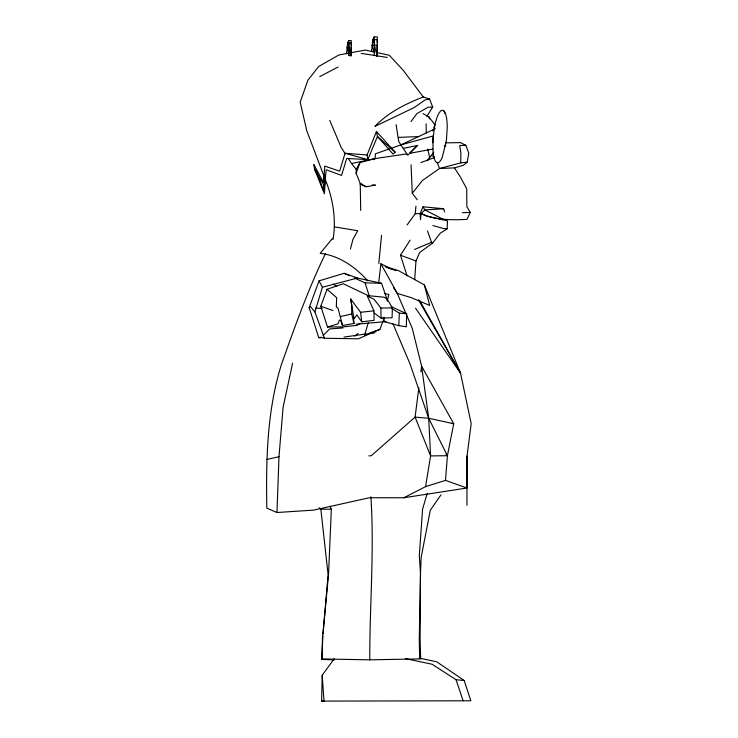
<?xml version="1.0" encoding="UTF-8"?>
<svg xmlns="http://www.w3.org/2000/svg" width="738" height="738" viewBox="0 0 738 738"><rect width="100%" height="100%" fill="white"/><g stroke="black" fill="none" stroke-linecap="round" stroke-linejoin="round"><path stroke-width="1.11" d="M427.164 493.519L422.57 509.211L419.304 555.751L420.503 573.62L419.276 638.831L419.673 658.923L369.766 659.827C369.618 605.483 374.452 551.065 370.891 496.766M325.412 253.78C307.977 289.49 294.776 327.026 281.464 364.406C266.916 410.9 265.994 459.857 266.815 508.15L276.971 512.513L313.668 510.124L369.424 497.744L403.815 497.763L466.951 488.002L467.025 456.047L471.185 423.621L460.53 373.197L424.341 284.886L398.317 270.56L385.208 266.593M467.025 456.047L466.951 505.235M351.03 55.138L351.214 42.767L348.788 42.767M349.249 53.874L349.397 47.204L347.626 42.767L348.788 40.553L351.214 40.553L351.214 45.138M334.314 659.864L321.888 659.412L322.432 638.481L328.521 574.81L331.344 509.211L330.015 506.213M322.202 675.279L324.019 701.1L321.593 701.1L322.202 675.279L334.203 658.766M391.085 306.584L406.675 313.733L406.343 326.74L398.806 325.652L384 321.556L382.985 317.792M442.459 156.77L442.117 157.701A26.374 6.817 -84.4 0 1 433.058 152.046L432.92 139.371L434.691 125.94A26.374 6.817 -84.4 0 1 442.542 110.266A26.374 6.817 -84.4 0 1 447.256 127.001L446.407 140.515L442.496 156.428M437.21 162.351L439.488 168.504L460.687 162.886L460.927 153.412L459.709 145.534L465.835 145.285L468.778 153.246L467.2 162.139L463.418 165.266L454.442 167.877L439.488 168.504L422.505 180.432L412.274 193.255L417.274 199.74M359.913 323.521L357.118 325.347L343.244 326.879L327.524 326.999L320.79 306.261L327.026 289.296L343.336 283.752L368.308 295.661L383.991 297.193L387.192 299.075L392.367 307.903L392.081 317.746L381.057 318.189L374.258 313.096M321.888 659.412L322.875 636.027M384 321.556L384.138 317.202M276.971 512.513L278.992 456.711L283.097 407.293L292.608 363.234M360.697 210.413L360.236 183.411L356.113 173.236L356.251 169.399L359.987 162.554L375.116 158.578L406.869 153.891M323.779 184.675L323.548 190.349L315.947 170.063M323.881 182.406L324.213 174.463M398.806 325.652L399.332 313.143L391.952 308.632M414.701 279.656L415.974 260.929L419.645 252.553L432.606 243.106L440.282 233.171L447.145 228.845L447.523 220.893L426.73 216.225L421.103 213.531L415.236 213.725L407.099 224.97M432.837 142.702L433.261 135.949L400.928 144.869L375.43 153.79L375.116 158.578L373.133 159.722M325.366 179.149L324.434 193.808L314.499 169.131L313.945 164.731L323.548 182.563L324.738 166.115L339.646 171.133L345.052 153.273L367.1 154.962L376.426 131.493L395.162 152.185L393.077 154.094L377.45 136.475L376.426 131.493M346.528 53.883L347.626 42.767L349.212 44.354M371.565 51.706L372.801 39.677L374.249 36.9L377.284 36.9L377.284 42.638M381.564 235.284L378.788 263.475M403.815 497.763L425.577 486.637L445.494 480.392L447.412 455.715L453.722 423.732L421.61 366.186L412.191 328.087L397.256 293.392L380.909 263.798L378.668 282.949M323.069 633.757L328.106 574.717L320.855 509.211L319.185 507.762M415.236 213.725L415.928 206.225M443.63 208.734L424.839 209.933L421.103 213.531L420.503 219.739L420.134 213.457L423.031 206.806L443.63 208.734L444.673 212M325.061 178.983C332.847 198.005 336.463 219.048 333.022 239.472M418.861 387.681L415.097 417.108L430.595 455.918L425.577 486.637M420.891 371.841L421.61 366.186L428.686 418.271L430.595 455.918L447.412 455.715L428.686 418.271L409.876 363.52L392.967 323.798M434.119 129.473L434.654 125.46M350.421 249.047L352.976 239.315L357.736 230.726L334.379 226.87M387.173 300.8L388.88 294.49L384.784 293.576M383.077 320.965L379.922 329.36L364.692 334.821L368.299 322.718M379.922 329.36L358.382 338.816L324.379 338.235L314.914 311.925L322.377 287.266L319.037 280.874L309.185 307.635L318.742 337.672L320.79 337.847M373.88 51.706L372.044 45.221L377.173 45.221L377.035 56.309L377.284 39.677L374.249 39.677M356.113 173.236L359.987 162.554M454.442 167.877L460.023 176.373L466.711 188.808L466.868 206.723L470.291 212.415L467.053 219.334C451.665 220.228 435.319 220.108 421.103 213.531M445.374 145.506L445.678 144.897L444.811 146.521L445.641 145.1M381.057 318.189L380.891 308.041L374.092 299.324L367.238 295.901L373.898 310.809L374.129 320.32L361.749 321.833L356.814 314.895L353.576 319.425L353.945 323.512L342.515 325.523L341.307 321.62L339.452 319.997L337.976 323.862L327.524 326.999M375.356 331.27L374.517 332.921L369.148 333.576M426.841 116.336L432.717 107.065L429.571 99.123L423.261 96.927L403.151 70.248L389.258 55.249L377.284 52.656M407.081 275.883L400.485 255.219L410.134 240.164M440.955 494.875L430.309 510.244L421.177 557.236L420.485 573.435L420.097 639.634L420.697 659.2M427.21 160.875L429.664 157.36L427.689 149.141M411.038 121.539L416.915 113.587L428.178 107.167L432.717 107.065M429.175 158.273L433.76 152.222M332.487 238.392L320.191 253.328C339.056 255.431 355.448 267.045 367.81 280.91M323.216 335.412L329.683 328.917L342.921 327.949M417.736 145.312L407.754 155.238L398.741 141.558L396.112 124.713M432.505 130.838L434.147 129.233L400.928 144.869M354.877 336.159L358.078 333.456M309.185 307.635L310.467 306.584L314.914 311.925M350.818 55.581L350.282 55.59L351.131 55.728L351.131 47.204M364.692 334.821L365.928 333.973L343.982 337.091M319.757 76.595L338.041 67.066M423.261 96.927C405.54 103.938 388.271 112.342 374.922 126.401L414.11 107.582L425.143 99.916L429.571 99.123L427.606 99.307M414.516 249.472L431.536 242.313L432.606 243.106M420.955 162.563L434.295 157.6M319.037 280.874L344.12 273.309L357.34 278.041L381.564 283.281L387.579 301.049M322.377 287.266L357.34 278.041M327.026 289.296L336.657 297.682L336.316 306.86L337.967 308.189L340.264 316.593L351.74 313.982L351.685 305.08L350.753 299.056L360.596 312.312L361.749 321.833M318.742 337.672L320.513 337.266L324.379 338.235M266.815 459.46L278.992 456.711M348.465 158.762L351.537 163.532L375.116 158.578M403.252 148.403L417.118 145.552L409.525 153.356L432.902 149.039M362.303 184.269L360.116 184.122L366.186 186.742L375.448 185.127L372.164 184.915M460.687 162.886L467.2 162.139M360.596 312.312L373.898 310.809M356.159 324.222L386.011 321.602M398.382 137.406L419.488 136.512M462.32 212.673L470.291 212.415M445.909 142.84L460.42 142.609L465.835 145.285M380.891 308.041L392.367 307.903M368.889 455.826L371.196 455.798L415.097 417.108L428.686 418.271L453.722 423.732L451.453 423.344M419.258 658.093L436.702 661.801L464.174 680.491L470.835 700.786L321.593 701.1M320.855 509.211L331.344 509.211M321.934 658.951L369.766 659.827M354.572 278.078L365.024 282.839L381.564 283.281M315.467 308.087L322.137 308.438M399.332 313.143L406.675 313.733M405.669 658.656L432.108 664.246L456.084 679.753L464.174 680.491M447.145 228.845L443.261 228.466L432.865 225.542M361.269 53.376L387.229 57.444M348.788 40.553L348.788 55.359L351.131 55.728L348.788 47.204L349.544 50.202M374.018 51.955L365.31 50.073L338.899 54.963L318.659 66.503L307.857 80.285L300.2 102.167L306.777 130.774L324.268 176.862M345.052 153.273L367.801 159.629L377.45 136.475L395.162 152.185M348.788 55.359L349.646 55.636M386.186 267.239L395.882 270.615M320.79 306.261L332.939 310.532M445.494 480.392L466.951 488.002M400.485 255.219L415.974 260.929M431.379 155.552L434.331 156.797M344.12 273.309L349.342 275.689M380.909 263.798L391.122 268.872M443.003 219.223L424.839 209.933L423.031 206.806M422.994 113.578L428.935 116.89L434.977 124.842M360.236 183.411L366.186 186.742M332.986 284.01L336.666 286.307M374.286 41.153L372.801 39.677L374.646 44.289M433.815 127.121L435.263 128.652M445.936 453.962L447.412 455.715M351.537 163.532L356.251 169.399M415.531 308.152L460.53 373.197L419.498 300.292M393.538 287.635L397.256 293.392L411.204 297.635L429.691 305.431L424.341 284.886M345.402 153.993L341.113 147.323L329.757 120.377M314.499 169.131L324.434 186.022L326.233 169.758L341.556 175.441L346.675 158.43L367.801 159.629L367.1 154.962M418.391 299.739L460.53 373.197M313.945 164.731L315.144 167.932M427.523 230.985L431.536 242.313M456.084 679.753L463.104 700.74M365.024 282.839L369.47 296.676M347.026 47.204L348.677 53.044M428.935 116.89L429.498 118.947M377.173 55.867L374.249 45.221L374.812 47.435M340.264 316.593L342.515 325.523M351.74 313.982L353.945 323.512M350.753 299.056L353.945 318.687M411.057 164.758L412.274 193.255M426.112 123.827L426.269 132.923M374.249 36.9L374.249 55.405M443.612 110.838A25.931 3.662 -82 0 1 444.802 113.504"/></g></svg>
